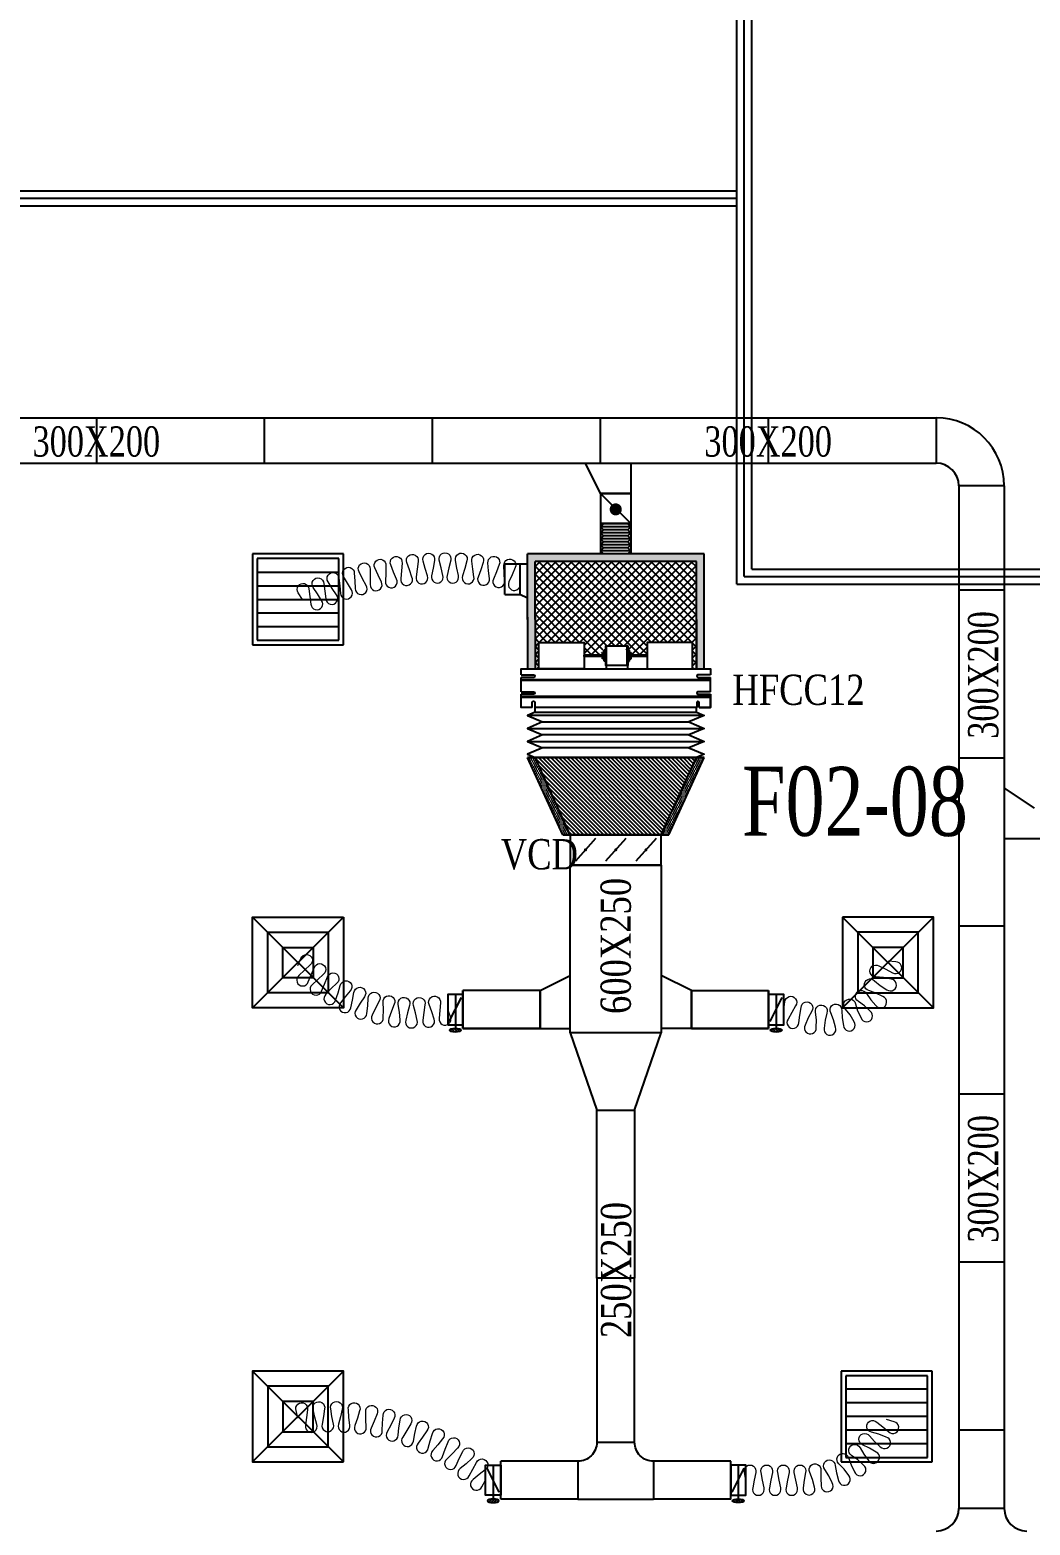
# Model space of a CAD drawing. Header units: metres. Extents: x 352651 to 1421851, y -87441 to -24441.
# Drawn here: x 465407 to 472017, y -65277 to -55397 of the extents above; entities that cross this region are included whole.
import ezdxf
from ezdxf.enums import TextEntityAlignment as Align

# ---------------------------------------------------------------- set-up
doc = ezdxf.new("R2010")
doc.units = ezdxf.units.M
doc.header["$LTSCALE"] = 300
doc.header["$MEASUREMENT"] = 0
for name, color, linetype in [('bat noi mem', 4, 'CONTINUOUS'), ('CUA', 8, 'CONTINUOUS'), ('CUAGIO', 2, 'CONTINUOUS'), ('KT', 1, 'CONTINUOUS'), ('thiet bi', 11, 'CONTINUOUS')]:
    doc.layers.add(name, color=color, linetype=linetype)
doc.layers.add('noi mem', color=5, linetype='BATTING', lineweight=0)
doc.styles.add('PHU', font='vntimeh.shx', dxfattribs={"width": 0.8})
doc.styles.add('ROMANS', font='romans.shx', dxfattribs={"width": 0.75, "bigfont": 'romancvn.shx'})
doc.linetypes.add('BATTING', pattern='A,0.0001,-0.1,[134,ltypeshp.shx,S=0.1,R=0,X=-0.1,Y=0],-0.2,[134,ltypeshp.shx,S=0.1,R=180,X=0.1,Y=0],-0.1', length=0.4001)
pattern_1 = [(360, (8092.141, 225070.101), (6.25, -12.5), [0, -12.5])]

# ---------------------------------------------------------------- blocks, each defined once
blk = doc.blocks.new('SAD')
at = {"layer": 'CUAGIO', "color": 8}
for p, q in [((-300, -300), (300, 300)), ((300, -300), (-300, 300))]:
    blk.add_line(p, q, dxfattribs=at)
at = {"layer": 'CUAGIO'}
blk.add_lwpolyline([(300, -300), (300, 300), (-300, 300), (-300, -300)], close=True, dxfattribs=at)
at = {"layer": 'CUAGIO', "color": 8}
for points in [[(200, -200), (200, 200), (-200, 200), (-200, -200)], [(100, -100), (100, 100), (-100, 100), (-100, -100)]]:
    blk.add_lwpolyline(points, close=True, dxfattribs=at)
blk = doc.blocks.new('SAG')
at = {"layer": 'CUAGIO'}
for p, q in [((-300, 300), (-300, -300)), ((300, 300), (-300, 300)), ((300, -300), (300, 300)), ((-300, -300), (300, -300))]:
    blk.add_line(p, q, dxfattribs=at)
at = {"layer": 'CUAGIO', "color": 8}
for p, q in [((-270, 270), (-270, -270)), ((270, 270), (-270, 270)), ((-180, -270), (-180, 270)), ((-90, -270), (-90, 270)), ((0, -270), (0, 270)), ((90, -270), (90, 270)), ((180, -270), (180, 270)), ((270, -270), (270, 270)), ((-270, -270), (270, -270))]:
    blk.add_line(p, q, dxfattribs=at)
blk = doc.blocks.new('1-van gio D200')
at = {"layer": 'CUAGIO'}
h = blk.add_hatch(dxfattribs=at)
h.set_pattern_fill('ANSI31', color=256, scale=100, style=0)
edge = h.paths.add_edge_path()
edge.add_ellipse((486127, -58494), major_axis=(-38.1, 0), ratio=0.310482, start_angle=0, end_angle=360, ccw=False)
for p, q in [((486167, -58437.3), (486087.1, -58277.5)), ((486127, -58257.4), (486127, -58494))]:
    blk.add_line(p, q, dxfattribs=at)
at = {"layer": 'CUAGIO', "const_width": 3}
for points in [[(486127, -58457.4), (486177, -58457.4), (486177, -58257.4), (486077, -58257.4), (486077, -58457.4), (486127, -58457.4)], [(486167, -58437.3), (486087.1, -58277.5)], [(486127, -58257.4), (486127, -58494)]]:
    blk.add_lwpolyline(points, dxfattribs=at)
at = {"layer": 'CUAGIO'}
blk.add_lwpolyline([(486177, -58457.4), (486077, -58457.4), (486077, -58257.4), (486177, -58257.4)], close=True, dxfattribs=at)
at = {"layer": 'CUAGIO', "const_width": 5.35}
blk.add_lwpolyline([(486130.7, -58357.4, -1), (486123.3, -58357.4, -1)], format="xyb", close=True, dxfattribs=at)
at = {"layer": 'CUAGIO', "extrusion": (0, 0, -1)}
blk.add_ellipse((486127, -58494), major_axis=(-38.1, 0), ratio=0.310482, start_param=-1.570796, end_param=4.712389, dxfattribs=at)
blk = doc.blocks.new('bac noi mem')
at = {"layer": 'bat noi mem'}
for p, q in [((493886.7, -64673), (493866.7, -64693)), ((494066.7, -64693), (493866.7, -64693)), ((493866.7, -64693), (493886.7, -64713)), ((493886.7, -64713), (493866.7, -64733)), ((494046.7, -64673), (493886.7, -64673)), ((494046.7, -64713), (493886.7, -64713)), ((494046.7, -64673), (494066.7, -64693)), ((494066.7, -64693), (494046.7, -64713)), ((494046.7, -64713), (494066.7, -64733)), ((494066.7, -64733), (493866.7, -64733)), ((493866.7, -64733), (493886.7, -64753)), ((493886.7, -64753), (493866.7, -64773)), ((494066.7, -64773), (493866.7, -64773)), ((493866.7, -64773), (493886.7, -64793)), ((493886.7, -64793), (493866.7, -64813)), ((494046.7, -64753), (493886.7, -64753)), ((494046.7, -64793), (493886.7, -64793)), ((494066.7, -64733), (494046.7, -64753)), ((494046.7, -64753), (494066.7, -64773)), ((494066.7, -64773), (494046.7, -64793)), ((494046.7, -64793), (494066.7, -64813)), ((494066.7, -64813), (493866.7, -64813)), ((493866.7, -64813), (493886.7, -64833)), ((493886.7, -64833), (493866.7, -64853)), ((494066.7, -64853), (493866.7, -64853)), ((493866.7, -64853), (493886.7, -64873)), ((494046.7, -64833), (493886.7, -64833)), ((494046.7, -64873), (493886.7, -64873)), ((494066.7, -64813), (494046.7, -64833)), ((494046.7, -64833), (494066.7, -64853)), ((494066.7, -64853), (494046.7, -64873))]:
    blk.add_line(p, q, dxfattribs=at)

msp = doc.modelspace()

# ---------------------------------------------------------------- hatches: boundary and pattern name
at = {"layer": 'CUAGIO'}
h = msp.add_hatch(dxfattribs=at)
h.set_pattern_fill('DOTS', color=2, scale=200, style=0)
h.set_pattern_definition([(360, (-81815.166, -116345.01), (6.25, -12.5), [0, -12.5])])
h.paths.add_polyline_path([(469862.1, -59619.5), (469812.1, -59619.5), (469812.1, -58909.5), (468745.1, -58909.5), (468745.1, -59292.2), (468745.1, -59619.5), (468695.1, -59619.5), (468695.1, -59277.2), (468695.1, -58859.5), (469862.1, -58859.5)])
at = {"layer": 'CUAGIO', "ltscale": 1.5}
h = msp.add_hatch(dxfattribs=at)
h.set_pattern_fill('ANSI37', color=9, scale=300, angle=180, style=0)
h.set_pattern_definition([(225, (936657.03, -105769.165), (26.5165043, -26.5165043), []), (315, (936657.03, -105769.165), (26.5165043, 26.5165043), [])])
h.paths.add_polyline_path([(468745.1, -58909.5), (468745.1, -59619.5), (468771.1, -59619.5), (468771.1, -59444.5), (469071.1, -59444.5), (469071.1, -59527.5), (469176.4, -59527.5), (469176.4, -59511.8), (469186.9, -59511.8), (469186.9, -59496), (469196.8, -59496), (469196.8, -59471.1, -1), (469203.3, -59469), (469339.5, -59469, -1), (469346, -59471.1), (469346, -59496), (469355.9, -59496), (469355.9, -59511.8), (469366.4, -59511.8), (469366.4, -59527.5), (469486.1, -59527.5), (469486.1, -59444.5), (469786.1, -59444.5), (469786.1, -59619.5), (469812.1, -59619.5), (469812.1, -59277.2), (469812.1, -58909.5)])
at = {"layer": 'CUAGIO'}
h = msp.add_hatch(dxfattribs=at)
h.set_pattern_fill('DOTS', color=256, scale=200, style=0)
h.set_pattern_definition(pattern_1)
h.paths.add_polyline_path([(468745.1, -60205), (468695.1, -60205), (468928.6, -60715), (468978.6, -60715)])
h = msp.add_hatch(dxfattribs=at)
h.set_pattern_fill('ANSI31', color=256, scale=150, style=0)
h.set_pattern_definition([(315, (-178200, -123719.1), (-13.25825215, -13.25825215), [])])
h.paths.add_polyline_path([(469578.6, -60715), (468978.6, -60715), (468745.1, -60205), (469812.1, -60205)])
h = msp.add_hatch(dxfattribs=at)
h.set_pattern_fill('DOTS', color=256, scale=200, style=0)
h.set_pattern_definition(pattern_1)
h.paths.add_polyline_path([(469578.6, -60715), (469628.6, -60715), (469862.1, -60205), (469812.1, -60205)])

# ---------------------------------------------------------------- linework, layer by layer
at = {"layer": 'bat noi mem'}
for p, q in [((469862.1, -59926.5), (468695.1, -59926.5)), ((468795.1, -59969.3), (469762.1, -59969.3)), ((468695.1, -60012.2), (469862.1, -60012.2)), ((469762.1, -60055), (468795.1, -60055)), ((468695.1, -60097.9), (469862.1, -60097.9)), ((469762.1, -60140.7), (468795.1, -60140.7)), ((468745.1, -60205), (469812.1, -60205)), ((469812.1, -60205), (468745.1, -60205))]:
    msp.add_line(p, q, dxfattribs=at)
for points in [[(468745.1, -59905), (468695.1, -59926.5), (468795.1, -59969.3), (468695.1, -60012.2), (468795.1, -60055), (468695.1, -60097.9), (468795.1, -60140.7), (468695.1, -60183.6), (468745.1, -60205)], [(469812.1, -59905), (469862.1, -59926.5), (469762.1, -59969.3), (469862.1, -60012.2), (469762.1, -60055), (469862.1, -60097.9), (469762.1, -60140.7), (469862.1, -60183.6), (469812.1, -60205)]]:
    msp.add_lwpolyline(points, dxfattribs=at)
at = {"layer": 'CUA', "linetype": 'Continuous'}
for p, q in [((470078.4, -59059.6), (470078.4, -53809.6)), ((470128.4, -59009.6), (470128.4, -53809.6)), ((470178.4, -58959.6), (470178.4, -53809.6)), ((461278.4, -56459.6), (470078.4, -56459.6)), ((461278.4, -56509.6), (470078.4, -56509.6)), ((461278.4, -56559.6), (470078.4, -56559.6))]:
    msp.add_line(p, q, dxfattribs=at)
at = {"layer": 'CUA'}
for p, q in [((470178.4, -58959.6), (475728.4, -58960)), ((470078.4, -59059.6), (475728.4, -59059.6)), ((470128.4, -59009.6), (475728.4, -59009.8))]:
    msp.add_line(p, q, dxfattribs=at)
at = {"layer": 'CUAGIO'}
for p, q in [((460090.4, -57959.6), (471396.1, -57959.6)), ((465846.1, -57959.6), (465846.1, -58259.6)), ((466956.1, -57959.6), (466956.1, -58259.6)), ((468066.1, -57959.6), (468066.1, -58259.6)), ((469176.1, -57959.6), (469176.1, -58259.6)), ((470286.1, -57959.6), (470286.1, -58259.6)), ((471396.1, -57959.6), (471396.1, -58259.6)), ((460090.4, -58259.6), (471396.1, -58259.6)), ((469178.6, -58459.6), (469078.6, -58259.6)), ((469378.6, -58259.6), (469378.6, -58859.5)), ((469378.6, -58459.6), (469178.6, -58459.6)), ((469378.6, -58659.5), (469178.6, -58459.6)), ((469178.6, -58459.6), (469378.6, -58459.6)), ((469178.6, -58459.6), (469178.6, -58859.5)), ((471546.1, -58409.6), (471546.1, -65166.5)), ((471846.1, -58409.6), (471546.1, -58409.6)), ((471846.1, -58409.6), (471846.1, -65166.4)), ((469178.6, -58659.5), (469378.6, -58659.5)), ((469378.6, -58659.5), (469178.6, -58659.5)), ((468695.1, -59292.2), (468695.1, -58859.5)), ((468545.4, -59126.6), (468545.4, -58926.6)), ((468645.1, -58926.6), (468545.4, -58926.6)), ((468645.1, -58926.6), (468645.1, -59126.6)), ((468645.1, -58926.6), (468645.1, -59126.6)), ((468645.1, -58926.6), (468645.1, -59126.6)), ((468745.1, -59292.2), (468745.1, -58909.5)), ((469812.1, -59292.2), (469812.1, -58911.3)), ((471846.1, -59099.6), (471546.1, -59099.6)), ((468695.1, -59277.2), (468695.1, -59619.5)), ((468745.1, -59277.2), (468745.1, -59619.5)), ((469812.1, -59292.2), (469812.1, -59619.5)), ((469862.1, -60205), (468695.1, -60205)), ((468928.6, -60715), (468695.1, -60205)), ((468695.1, -60205), (469862.1, -60205)), ((468745.1, -60205), (469812.1, -60205)), ((469812.1, -60205), (468745.1, -60205)), ((468978.6, -60715), (468745.1, -60205)), ((469578.6, -60715), (469812.1, -60205)), ((469628.6, -60715), (469862.1, -60205)), ((471846.1, -60209.6), (471546.1, -60209.6)), ((472046.1, -60539.6), (471846.1, -60405.7)), ((468978.6, -60715), (468928.6, -60715)), ((468928.6, -60715), (469628.6, -60715)), ((468978.6, -60715), (468928.6, -60715)), ((469145.5, -60740.7), (469011.7, -60889.3)), ((469345.5, -60740.7), (469211.7, -60889.3)), ((469545.5, -60740.7), (469411.7, -60889.3)), ((469578.6, -60715), (469628.6, -60715)), ((469578.6, -60715), (469628.6, -60715)), ((471846.1, -60739.6), (474266.1, -60739.6)), ((469578.6, -60915), (468978.6, -60915)), ((471846.1, -61319.6), (471546.1, -61319.6)), ((468778.6, -61745.1), (468978.6, -61645.1)), ((469778.6, -61745.1), (469578.6, -61645.1)), ((468778.6, -61745.1), (468268.6, -61745.1)), ((468268.6, -61745.1), (468268.6, -61995.1)), ((468268.6, -61995.1), (468268.6, -61745.1)), ((468778.6, -61995.1), (468778.6, -61745.1)), ((468778.6, -61995.1), (468778.6, -61745.1)), ((468778.6, -61745.1), (468778.6, -61995.1)), ((468778.6, -61745.1), (468778.6, -61995.1)), ((469778.6, -61995.1), (469778.6, -61745.1)), ((469778.6, -61995.1), (469778.6, -61745.1)), ((469778.6, -61745.1), (469778.6, -61995.1)), ((469778.6, -61745.1), (470288.6, -61745.1)), ((469778.6, -61745.1), (469778.6, -61995.1)), ((470288.6, -61745.1), (470288.6, -61995.1)), ((470288.6, -61995.1), (470288.6, -61745.1)), ((468268.6, -61995.1), (468978.6, -61995.1)), ((468778.6, -61995.1), (468268.6, -61995.1)), ((470288.6, -61995.1), (469578.6, -61995.1)), ((469778.6, -61995.1), (470288.6, -61995.1)), ((471846.1, -62429.6), (471546.1, -62429.6)), ((469153.6, -63645), (469153.6, -62535)), ((469403.6, -62535), (469403.6, -63645)), ((471846.1, -63539.6), (471546.1, -63539.6)), ((469403.6, -63645), (469153.6, -63645)), ((471846.1, -64649.6), (471546.1, -64649.6)), ((468518.6, -65105), (468518.6, -64855)), ((470038.6, -65105), (470038.6, -64855)), ((471846.1, -65166.4), (471546.1, -65166.4))]:
    msp.add_line(p, q, dxfattribs=at)
at = {"layer": 'CUAGIO', "color": 2}
for p, q in [((469178.6, -58459.6), (469378.6, -58459.6)), ((469862.1, -58859.5), (468695.1, -58859.5)), ((469862.1, -59619.5), (469862.1, -58859.5)), ((469812.1, -58909.5), (468745.1, -58909.5)), ((469812.1, -59619.5), (469812.1, -58909.5)), ((468978.6, -62025), (468978.6, -60915)), ((469578.6, -60915), (469578.6, -62025)), ((469578.6, -62025), (468978.6, -62025)), ((468978.6, -62025), (469153.6, -62535)), ((469403.6, -62535), (469578.6, -62025)), ((469153.6, -62535), (469403.6, -62535)), ((469403.6, -64730), (469153.6, -64730)), ((469028.6, -64855), (469028.6, -65105)), ((469528.6, -64855), (469528.6, -65105))]:
    msp.add_line(p, q, dxfattribs=at)
at = {"layer": 'CUAGIO', "ltscale": 1.5}
msp.add_line((469028.6, -65105), (469528.6, -65105), dxfattribs=at)
at = {"layer": 'CUAGIO'}
for points, const_width in [([(469298.6, -58565.1, 1), (469258.6, -58565.1, 1)], 40), ([(469073.6, -60815, -1), (469083.6, -60815, -1)], 10), ([(469273.6, -60815, -1), (469283.6, -60815, -1)], 10), ([(469473.6, -60815, -1), (469483.6, -60815, -1)], 10)]:
    msp.add_lwpolyline(points, format="xyb", close=True, dxfattribs=dict(at, const_width=const_width))
for points in [[(468695.1, -58926.6), (468645.1, -58926.6)], [(468545.4, -59126.6), (468645.1, -59126.6)], [(468695.1, -59151.8), (468645.1, -59126.6)]]:
    msp.add_lwpolyline(points, dxfattribs=at)
msp.add_lwpolyline([(468978.6, -60915), (469578.6, -60915), (469578.6, -60715), (468978.6, -60715)], close=True, dxfattribs=at)
at = {"layer": 'CUAGIO', "color": 2}
msp.add_lwpolyline([(470038.6, -64855), (469528.6, -64855, -0.414214), (469403.6, -64730), (469403.6, -63645), (469153.6, -63645), (469153.6, -64730, -0.414214), (469028.6, -64855), (468518.6, -64855)], format="xyb", dxfattribs=at)
for points in [[(469028.6, -65105), (468518.6, -65105)], [(470038.6, -65105), (469528.6, -65105)]]:
    msp.add_lwpolyline(points, dxfattribs=at)
at = {"layer": 'CUAGIO'}
for centre, radius, start, end in [((471396.1, -58409.6), 450, 0, 90), ((471396.1, -58409.6), 150, 0, 90), ((471396.1, -65166.4), 150, 270.00001, 0), ((471996.1, -65166.4), 150, 180, 269.99999)]:
    msp.add_arc(centre, radius, start, end, dxfattribs=at)
at = {"layer": 'noi mem', "ltscale": 1.5}
for points in [[(467208.4, -59159.6), (467180.7, -59116.5, -1.333333), (467251.1, -59090.7), (467257.7, -59141.5), (467264.3, -59192.4, 1.333333), (467334.8, -59166.6), (467307, -59123.5), (467279.3, -59080.4, -1.333333), (467349.7, -59054.7), (467356.3, -59105.5), (467362.9, -59156.3, 1.333333), (467433.4, -59130.6), (467405.6, -59087.5), (467378.1, -59044.1, -1.333333), (467448.6, -59018.7), (467455, -59069.7), (467460.1, -59120.5, 1.333333), (467531.3, -59096.8), (467504.8, -59053.1), (467479.3, -59008.4, -1.333333), (467551, -58986.4), (467555, -59037.7), (467557.6, -59088.7, 1.333333), (467629.8, -59068.5), (467605.5, -59023.6), (467582.3, -58977.7, -1.333333), (467655, -58959.3), (467656.4, -59010.7), (467656.5, -59061.8, 1.333333), (467729.6, -59045.1), (467707.6, -58999), (467686.6, -58952.1, -1.333333), (467760.2, -58937.3), (467759, -58988.7), (467756.6, -59039.7, 1.333333), (467830.5, -59026.7), (467810.7, -58979.6), (467792.1, -58931.6, -1.333333), (467866.3, -58920.4), (467862.6, -58971.7), (467857.7, -59022.6, 1.333333), (467932.1, -59013.2), (467914.7, -58965.2), (467898.5, -58916.4, -1.333333), (467973.1, -58908.9), (467966.9, -58959.9), (467959.5, -59010.5, 1.333333), (468034.3, -59004.8), (468019.3, -58956), (468005.5, -58906.4, -1.333333), (468080.4, -58902.6), (468071.7, -58953.3), (468061.8, -59003.4, 1.333333), (468136.7, -59001.4), (468124.2, -58951.9), (468112.8, -58901.7, -1.333333), (468187.8, -58901.6), (468176.7, -58951.8), (468164.3, -59001.4, 1.333333), (468239.3, -59003.1), (468229.1, -58953), (468220.3, -58902.3, -1.333333), (468295.2, -58905.9), (468281.6, -58955.5), (468266.8, -59004.4, 1.333333), (468341.6, -59009.8), (468333.9, -58959.3), (468327.6, -58908.2, -1.333333), (468402.2, -58915.5), (468386.2, -58964.3), (468369, -59012.4, 1.333333), (468443.4, -59021.5), (468438.3, -58970.7), (468434.4, -58919.4, -1.333333), (468508.6, -58930.3), (468490.2, -58978.3), (468470.6, -59025.5, 1.333333), (468544.6, -59038.3), (468541.9, -58987.2), (468540.1, -58936, -1.333333), (468613.8, -58949.8), (468593.5, -58996.9), (468573.2, -59044, 1.333333), (468647, -59057.8), (468645.1, -59006.6)], [(467178.4, -61579.6), (467198.2, -61532.4, -1.333333), (467259.7, -61575.2), (467222.3, -61610.1), (467185, -61645, 1.333333), (467246.5, -61687.9), (467266.3, -61640.7), (467286, -61593.5, -1.333333), (467347.6, -61636.3), (467310.2, -61671.2), (467272.8, -61706.1, 1.333333), (467334.4, -61749), (467354.1, -61701.8), (467373.2, -61654.6, -1.333333), (467435.2, -61696.8), (467398.3, -61731.9), (467362.9, -61769.3, 1.333333), (467426.9, -61808.4), (467444, -61759.8), (467458.1, -61711, -1.333333), (467524.1, -61746.6), (467491.1, -61785.2), (467459.9, -61826.1, 1.333333), (467527.7, -61858.1), (467539.4, -61808), (467548.2, -61758, -1.333333), (467617.7, -61786.3), (467589, -61828.2), (467562.4, -61872.3, 1.333333), (467633.3, -61896.8), (467639.5, -61845.7), (467642.9, -61795, -1.333333), (467715, -61815.6), (467691, -61860.4), (467669.2, -61907.1, 1.333333), (467742.3, -61923.8), (467743.1, -61872.3), (467741, -61821.6, -1.333333), (467814.9, -61834.4), (467795.8, -61881.5), (467779.2, -61930.2, 1.333333), (467853.7, -61939), (467849, -61887.8), (467841.4, -61837.5, -1.333333), (467916.2, -61842.3), (467902.3, -61891.2), (467891.1, -61941.4, 1.333333), (467966.1, -61942.2), (467955.8, -61891.7), (467942.9, -61842.6, -1.333333), (468017.8, -61839.3), (468009.3, -61889.4), (468003.5, -61940.5, 1.333333), (468078.1, -61933.2), (468062.5, -61884.2), (468045.3, -61836, -1.333333), (468119.7, -61826.2), (468115.6, -61877.2), (468111.5, -61928.1, 1.333333), (468185.8, -61918.3), (468168.6, -61870.1)], [(470388.6, -61870.1), (470396.4, -61819.9, -1.333333), (470467.3, -61844.5), (470442.3, -61888.8), (470417.3, -61933, 1.333333), (470488.2, -61957.6), (470495.9, -61907.4), (470503.1, -61857.3, -1.333333), (470574.2, -61881.2), (470549.8, -61925.4), (470530.2, -61973.4, 1.333333), (470603.6, -61989.1), (470605.3, -61937.3), (470599.6, -61887.8, -1.333333), (470674.5, -61893), (470661.9, -61941.2), (470656.4, -61992.8, 1.333333), (470731.2, -61987.5), (470718.6, -61937.3), (470699.4, -61891.2, -1.333333), (470772.7, -61875.5), (470774.1, -61925.4), (470783, -61976.4, 1.333333), (470853.5, -61950.6), (470827.3, -61905.8), (470796.2, -61867, -1.333333), (470862.3, -61831.5), (470877.4, -61879.1), (470900.2, -61925.6, 1.333333), (470960.7, -61881.3), (470923.2, -61845.5), (470882.5, -61816.8, -1.333333), (470936.2, -61764.4), (470963.8, -61805.9), (470998.6, -61844.3, 1.333333), (471044.5, -61785), (470998.5, -61761), (470951.4, -61744.7, -1.333333), (470988.6, -61679.5), (471026.6, -61711.7), (471070.7, -61738.9, 1.333333), (471098.3, -61669.2), (471047.5, -61658.9), (470997.1, -61654, -1.333333), (471017.6, -61581.9), (471063.1, -61604.3), (471108.8, -61626.5, 1.333333), (471129, -61554.3), (471078.4, -61549.6)], [(467178.4, -64569.6), (467166.1, -64520.2, -1.333333), (467240.9, -64515.7), (467234.6, -64566.2), (467228.2, -64616.7, 1.333333), (467303.1, -64612.1), (467290.8, -64562.8), (467279.1, -64513, -1.333333), (467354, -64509.5), (467347, -64560.2), (467338, -64610, 1.333333), (467413, -64609.4), (467403.2, -64559.7), (467395.4, -64509.2, -1.333333), (467470.3, -64511.5), (467459.4, -64561.4), (467446.7, -64610.4, 1.333333), (467521.5, -64615.5), (467515.6, -64565.3), (467511.6, -64514.3, -1.333333), (467586.2, -64522.3), (467571.5, -64571.3), (467555, -64619.1, 1.333333), (467629.2, -64630), (467627.2, -64579.5), (467627.2, -64528.3, -1.333333), (467700.9, -64542), (467682.5, -64589.8), (467662.4, -64636.2, 1.333333), (467735.5, -64652.7), (467737.4, -64602.2), (467741.3, -64551.2, -1.333333), (467813.8, -64570.5), (467791.7, -64616.7), (467768.1, -64661.4, 1.333333), (467839.8, -64683.5), (467845.5, -64633.3), (467853.3, -64582.7, -1.333333), (467924.1, -64607.6), (467898.6, -64651.9), (467871.6, -64694.7, 1.333333), (467941.4, -64722.3), (467950.9, -64672.6), (467962.6, -64622.8, -1.333333), (468031.2, -64653), (468002.4, -64695.2), (467972.2, -64735.9, 1.333333), (468039.6, -64768.7), (468053, -64719.9), (468068.5, -64671.1, -1.333333), (468134.6, -64706.5), (468102.6, -64746.4), (468069.4, -64784.6, 1.333333), (468134.1, -64822.5), (468151.1, -64774.9), (468170.3, -64727.5, -1.333333), (468233.5, -64767.8), (468198.6, -64805.1), (468162.5, -64840.7, 1.333333), (468224.1, -64883.4), (468244.8, -64837.2), (468267.5, -64791.4, -1.333333), (468327.4, -64836.5), (468289.7, -64871.1), (468251, -64903.7, 1.333333), (468309.2, -64951.1), (468333.3, -64906.6), (468358.9, -64862.6, -1.333333), (468415.7, -64911.5), (468376, -64943.3), (468336.2, -64975.1, 1.333333), (468393.1, -65024), (468418.6, -64980)], [(470138.6, -64980), (470128.6, -64930, -1.333333), (470203.6, -64930), (470193.7, -64980), (470183.7, -65030, 1.333333), (470258.7, -65030), (470248.8, -64980), (470238.8, -64930, -1.333333), (470313.8, -64930), (470303.8, -64980), (470293.9, -65030, 1.333333), (470368.9, -65030), (470358.9, -64980), (470348.9, -64930, -1.333333), (470423.9, -64930), (470414, -64980), (470404, -65030, 1.333333), (470479, -65030), (470469.1, -64980), (470458.9, -64930.2, -1.333333), (470533.9, -64929.8), (470524.1, -64979.8), (470518.1, -65031, 1.333333), (470592.9, -65025.2), (470579, -64975.5), (470560.7, -64928.6, -1.333333), (470634.6, -64915.7), (470633.3, -64966), (470637, -65017.5, 1.333333), (470709.3, -64997.7), (470686.4, -64951.5), (470659.6, -64908.9, -1.333333), (470729.8, -64882.4), (470737.9, -64932.1), (470751.2, -64981.9, 1.333333), (470818.6, -64948.9), (470787.3, -64907.8), (470753, -64871, -1.333333), (470816.9, -64831.8), (470834.2, -64879), (470856.7, -64925.5, 1.333333), (470916.7, -64880.4), (470878.2, -64846), (470837.6, -64816.2, -1.333333), (470893.1, -64765.7), (470918.9, -64808.9), (470949.7, -64850.3, 1.333333), (471000.1, -64794.8), (470955.9, -64768.1), (470910.5, -64746.5, -1.333333), (470955.4, -64686.5), (470988.9, -64724), (471027, -64758.9, 1.333333), (471066.1, -64694.9), (471017.6, -64677), (470968.8, -64662.6, -1.333333), (471003.8, -64596.2), (471043.3, -64628.3), (471083, -64660.4, 1.333333), (471117.8, -64594), (471068.9, -64579.6)]]:
    msp.add_lwpolyline(points, format="xyb", dxfattribs=at)
at = {"layer": 'thiet bi'}
for p, q in [((469217.7, -59595.1), (469217.7, -59469)), ((469353.9, -59595.1), (469353.9, -59469)), ((469190.8, -59527.5), (469071.1, -59527.5)), ((469071.1, -59536.6), (469071.1, -59527.5)), ((469190.8, -59536.6), (469071.1, -59536.6)), ((469190.8, -59552.2), (469190.8, -59511.8)), ((469201.3, -59511.8), (469190.8, -59511.8)), ((469201.3, -59552.2), (469190.8, -59552.2)), ((469201.3, -59568), (469201.3, -59496)), ((469211.2, -59496), (469201.3, -59496)), ((469211.2, -59568), (469201.3, -59568)), ((469360.4, -59496), (469370.3, -59496)), ((469360.4, -59568), (469370.3, -59568)), ((469370.3, -59568), (469370.3, -59496)), ((469370.3, -59511.8), (469380.8, -59511.8)), ((469370.3, -59552.2), (469380.8, -59552.2)), ((469380.8, -59552.2), (469380.8, -59511.8)), ((469486.1, -59527.5), (469380.8, -59527.5)), ((469486.1, -59536.6), (469380.8, -59536.6)), ((469214.5, -59597.4), (469214.5, -59619.5)), ((469357.1, -59597.4), (469357.1, -59619.5)), ((469904.1, -59691.5), (468653.1, -59691.5)), ((469904.1, -59696.5), (468653.1, -59696.5)), ((469904.1, -59802.5), (468653.1, -59802.5)), ((469904.1, -59807.5), (468653.1, -59807.5)), ((468745.1, -59905), (468745.1, -59873.5)), ((468745.1, -59905), (469812.1, -59905)), ((469812.1, -59905), (469812.1, -59873.5))]:
    msp.add_line(p, q, dxfattribs=at)
for points in [[(468771.1, -59444.5), (469071.1, -59444.5), (469071.1, -59619.5), (468771.1, -59619.5)], [(469360.4, -59469), (469211.2, -59469), (469211.2, -59595.1), (469360.4, -59595.1)], [(469786.1, -59444.5), (469486.1, -59444.5), (469486.1, -59619.5), (469786.1, -59619.5)]]:
    msp.add_lwpolyline(points, close=True, dxfattribs=at)
for points in [[(468653.1, -59659), (468653.1, -59619.5), (469904.1, -59619.5), (469904.1, -59659)], [(468653.1, -59770), (468653.1, -59675)], [(469904.1, -59770), (469904.1, -59675)], [(468727.1, -59873.5), (468653.1, -59873.5), (468653.1, -59786)], [(469904.1, -59786), (469904.1, -59873.5), (469830.1, -59873.5)], [(469830.1, -59873.5), (469904.1, -59873.5), (469904.1, -59786)], [(469814.1, -59873.5), (468743.1, -59873.5)]]:
    msp.add_lwpolyline(points, dxfattribs=at)
for points in [[(468653.1, -59659), (468735.1, -59659, -1), (468735.1, -59675), (468653.1, -59675)], [(469904.1, -59659), (469822.1, -59659, 1), (469822.1, -59675), (469904.1, -59675)], [(468653.1, -59770), (468735.1, -59770, -1), (468735.1, -59786), (468653.1, -59786)], [(469904.1, -59770), (469822.1, -59770, 1), (469822.1, -59786), (469904.1, -59786)], [(468727.1, -59873.5), (468727.1, -59841.5, -1), (468743.1, -59841.5), (468743.1, -59873.5)], [(469830.1, -59873.5), (469830.1, -59841.5, 1), (469814.1, -59841.5), (469814.1, -59873.5)], [(469830.1, -59873.5), (469830.1, -59841.5, 1), (469814.1, -59841.5), (469814.1, -59873.5)]]:
    msp.add_lwpolyline(points, format="xyb", dxfattribs=at)
for centre, start, end in [((469214.5, -59470), 18.04953, 161.95047), ((469357.1, -59470), 18.04953, 161.95047), ((469214.5, -59594), 198.04953, 341.95047), ((469357.1, -59594), 198.04953, 341.95047)]:
    msp.add_arc(centre, 3.41, start, end, dxfattribs=at)

# ---------------------------------------------------------------- block references
at = {"layer": 'CUAGIO'}
for name, p in [('bac noi mem', (-24688.1, 6013.4)), ('SAD', (467178.4, -64559.6)), ('1-van gio D200', (-17658.4, -6622.7))]:
    msp.add_blockref(name, p, dxfattribs=at)
for name, p, rotation in [('SAG', (467178.4, -59159.6), 270), ('SAD', (471078.4, -61559.6), 180), ('SAG', (471068.9, -64559.6), 90)]:
    msp.add_blockref(name, p, dxfattribs=dict(at, rotation=rotation))
at = {"layer": 'CUAGIO', "xscale": -1, "rotation": 180}
msp.add_blockref('SAD', (467178.4, -61559.6), dxfattribs=at)
at = {"layer": 'CUAGIO', "xscale": -1}
for p in [(954345.6, -3512.8), (956465.6, -3512.8), (956215.6, -6622.7)]:
    msp.add_blockref('1-van gio D200', p, dxfattribs=at)

# ---------------------------------------------------------------- texts
at = {"layer": 'CUAGIO', "color": 2, "style": 'PHU', "width": 0.75}
for p in [(465846.1, -58216.3), (470286.1, -58216.3)]:
    msp.add_text('300x200', height=200, dxfattribs=at).set_placement(p, align=Align.CENTER)
for p in [(471806.8, -59658.9), (471806.8, -62988.9)]:
    msp.add_text('300x200', height=200, rotation=90, dxfattribs=at).set_placement(p, align=Align.CENTER)
at = {"layer": 'CUAGIO', "color": 2, "insert": (468518.9, -60948.4), "char_height": 200, "width": 439.881, "attachment_point": 7, "style": 'PHU'}
msp.add_mtext('VCD', dxfattribs=at)
at = {"layer": 'CUAGIO', "color": 2, "char_height": 200, "attachment_point": 3, "rotation": 90, "style": 'PHU'}
for s, insert, width in [('600x250', (469178.3, -61000), 888.608), ('250x250', (469180.8, -63141.6), 1487.778)]:
    msp.add_mtext(s, dxfattribs=dict(at, insert=insert, width=width))
at = {"layer": 'KT', "ltscale": 1.5, "insert": (470113.4, -60266.1), "char_height": 456.096, "width": 2517.297, "attachment_point": 1, "style": 'ROMANS'}
msp.add_mtext('{\\fTimes New Roman|b0|i0|c0|p18;F02-08}', dxfattribs=at)
at = {"layer": 'thiet bi', "insert": (470050, -59860), "char_height": 200, "width": 924.737, "attachment_point": 7, "style": 'PHU'}
msp.add_mtext('hfcc12', dxfattribs=at)

doc.saveas('drawing.dxf')
